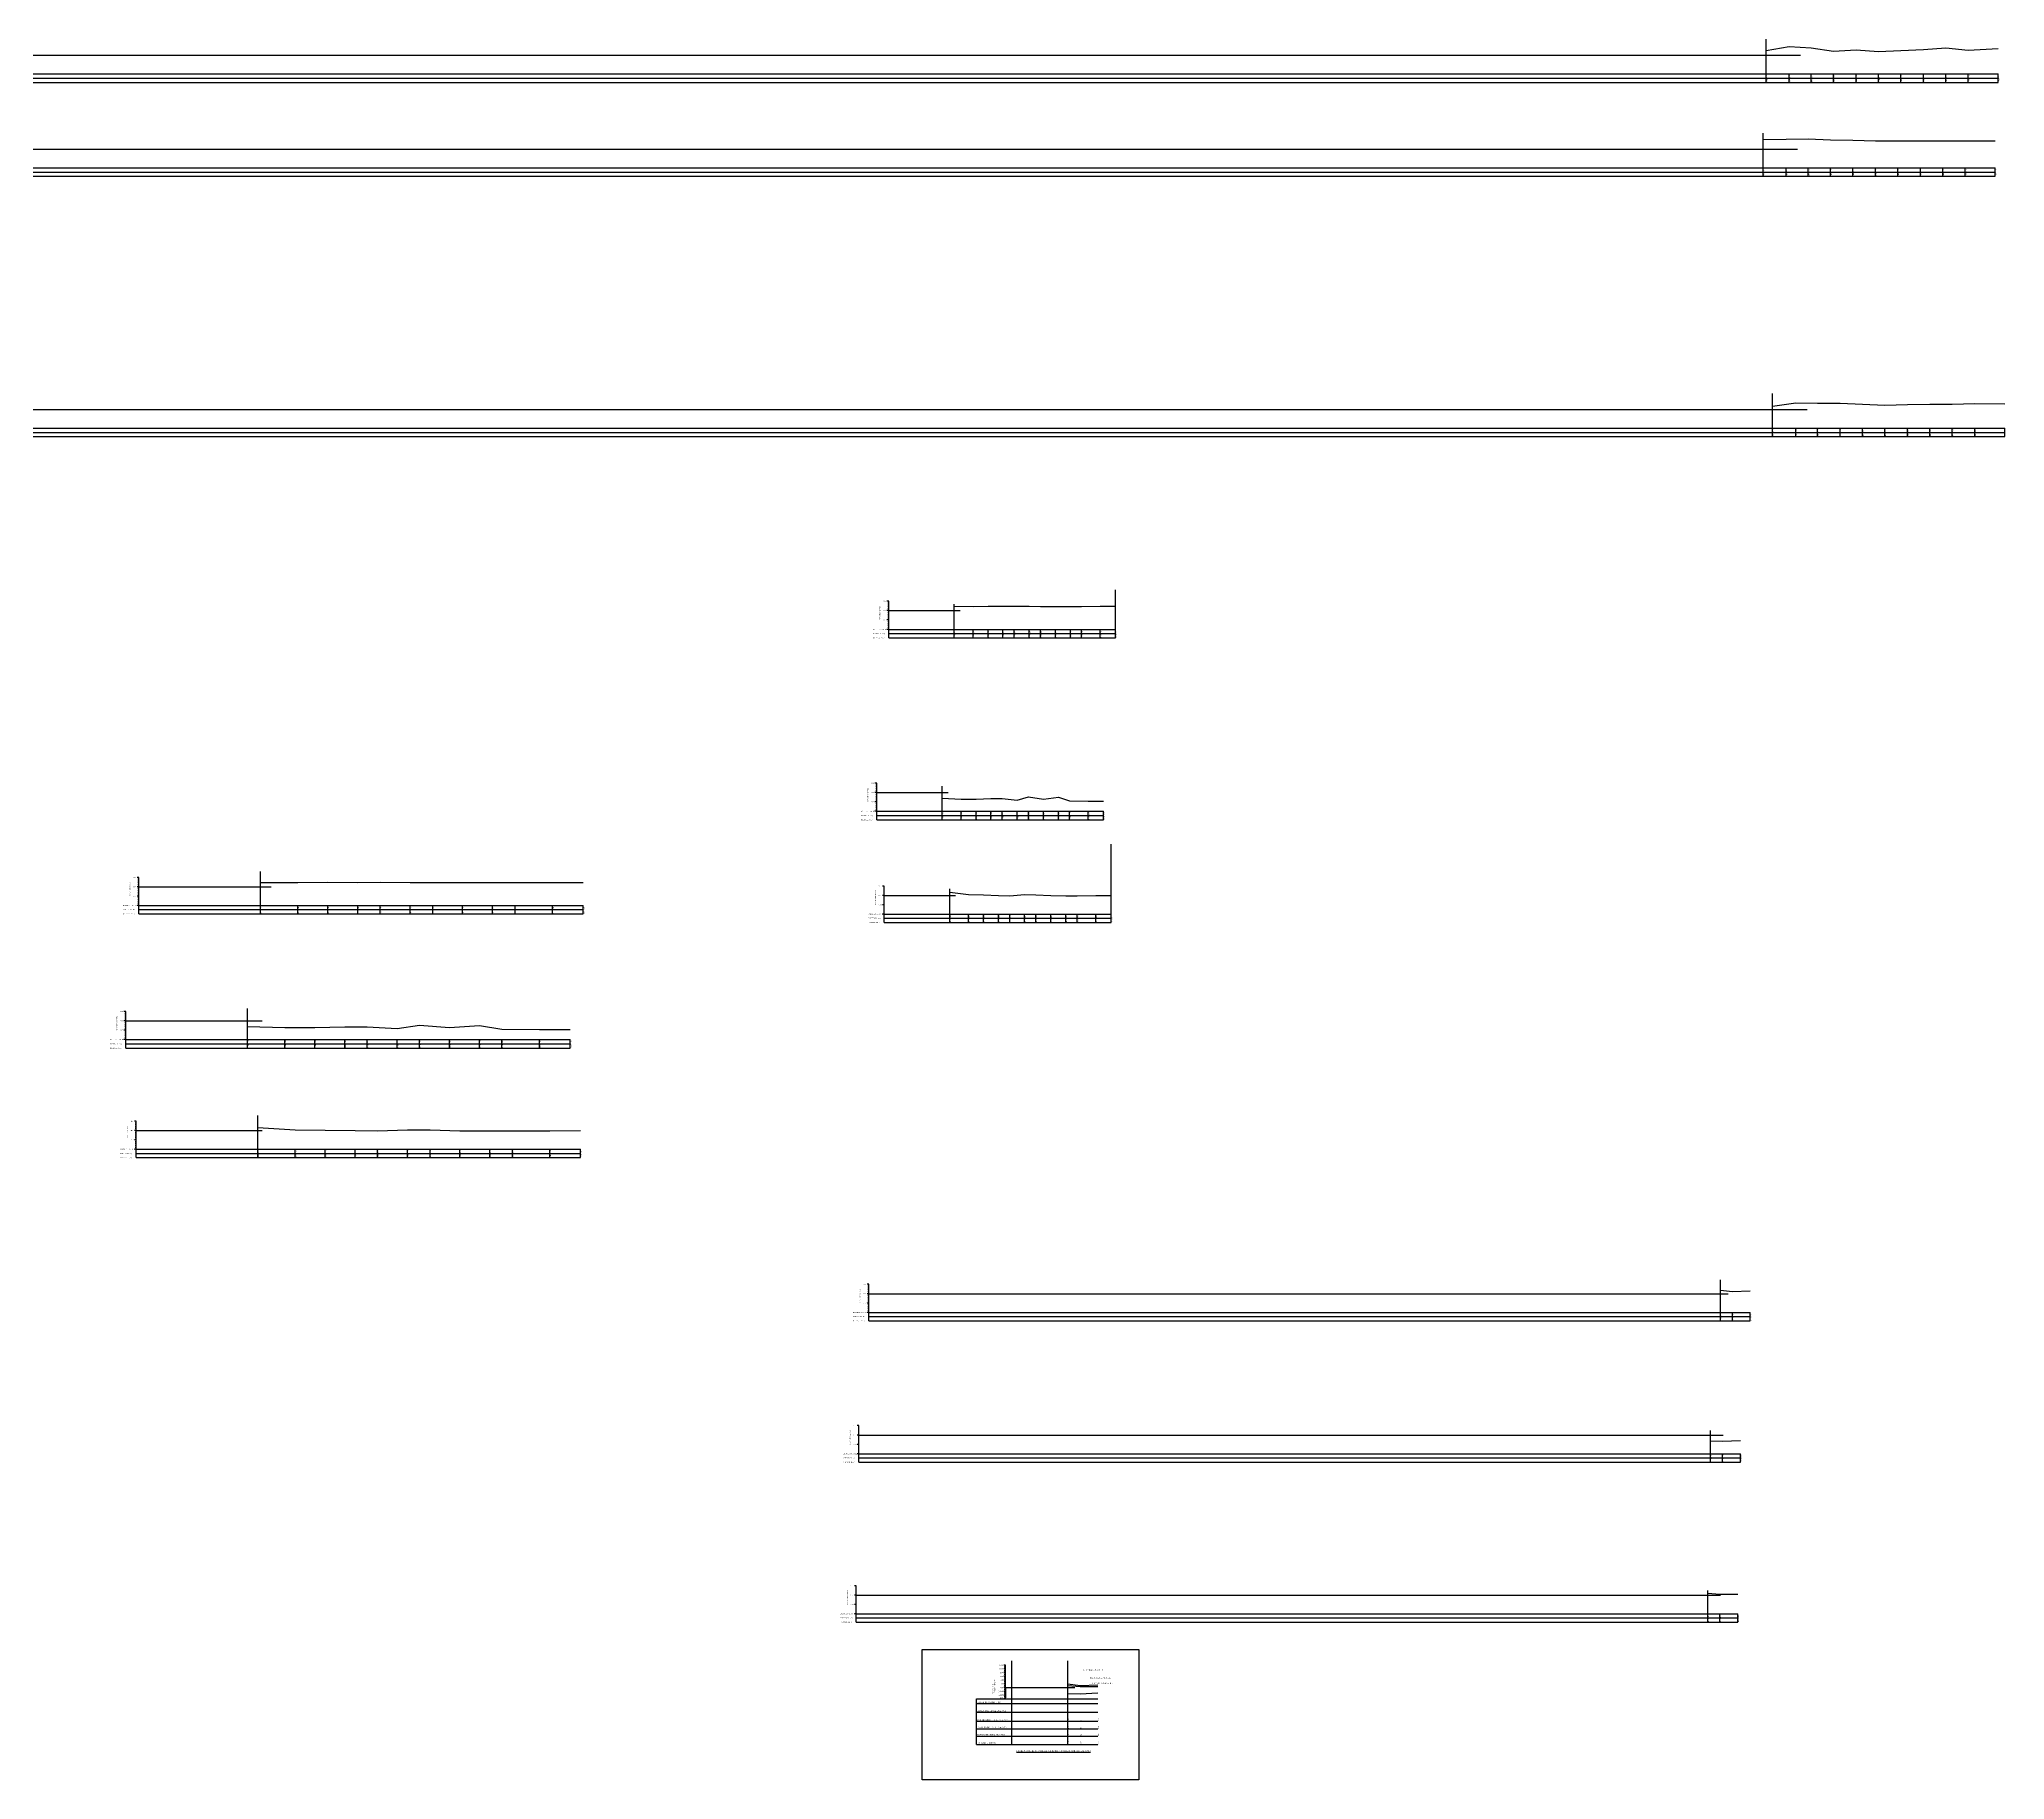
# Model space of a CAD drawing. Header units: metres. Extents: x -148477 to 168932, y -55673 to -2736.
# Drawn here: x -24848 to -23797, y -17144 to -16214 of the extents above; entities that cross this region are included whole.
import ezdxf
from ezdxf.enums import TextEntityAlignment as Align

# ---------------------------------------------------------------- set-up
doc = ezdxf.new("R2010")
doc.units = ezdxf.units.M
doc.styles.add('liza', font='times.ttf', dxfattribs={"height": 2})
doc.styles.get("Standard").update_dxf_attribs({"font": 'times.ttf'})

msp = doc.modelspace()

# ---------------------------------------------------------------- linework, layer by layer
at = {"linetype": 'Continuous', "lineweight": -3, "ltscale": 0.5}
for p, q in [((-23924.8214, -16232.4142), (-23924.8214, -16213.8983)), ((-25885.8214, -16222.4142), (-23906.4514, -16222.4142)), ((-25885.8214, -16232.4142), (-23800.8214, -16232.4142)), ((-25885.8214, -16234.6642), (-23800.8214, -16234.6642)), ((-23924.8214, -16236.9142), (-23924.8214, -16232.4142)), ((-23912.5014, -16236.9142), (-23912.5014, -16232.4142)), ((-23900.8214, -16236.9142), (-23900.8214, -16232.4142)), ((-23888.8214, -16236.9142), (-23888.8214, -16232.4142)), ((-23876.8214, -16236.9142), (-23876.8214, -16232.4142)), ((-23864.8214, -16236.9142), (-23864.8214, -16232.4142)), ((-23852.8214, -16236.9142), (-23852.8214, -16232.4142)), ((-23840.8214, -16236.9142), (-23840.8214, -16232.4142)), ((-23828.8214, -16236.9142), (-23828.8214, -16232.4142)), ((-23816.8214, -16236.9142), (-23816.8214, -16232.4142)), ((-23800.8214, -16236.9142), (-23800.8214, -16232.4142)), ((-25885.8214, -16236.9142), (-23800.8214, -16236.9142)), ((-23926.4296, -16282.6383), (-23926.4296, -16264.1225)), ((-25887.4296, -16272.6383), (-23908.0596, -16272.6383)), ((-25887.4296, -16282.6383), (-23802.4296, -16282.6383)), ((-25887.4296, -16284.8883), (-23802.4296, -16284.8883)), ((-25887.4296, -16287.1383), (-23802.4296, -16287.1383)), ((-23926.4296, -16287.1383), (-23926.4296, -16282.6383)), ((-23914.1096, -16287.1383), (-23914.1096, -16282.6383)), ((-23902.4296, -16287.1383), (-23902.4296, -16282.6383)), ((-23890.4296, -16287.1383), (-23890.4296, -16282.6383)), ((-23878.4296, -16287.1383), (-23878.4296, -16282.6383)), ((-23866.4296, -16287.1383), (-23866.4296, -16282.6383)), ((-23854.4296, -16287.1383), (-23854.4296, -16282.6383)), ((-23842.4296, -16287.1383), (-23842.4296, -16282.6383)), ((-23830.4296, -16287.1383), (-23830.4296, -16282.6383)), ((-23818.4296, -16287.1383), (-23818.4296, -16282.6383)), ((-23802.4296, -16287.1383), (-23802.4296, -16282.6383)), ((-23921.3662, -16421.7562), (-23921.3662, -16403.2404)), ((-25882.3662, -16411.7562), (-23902.9962, -16411.7562)), ((-25882.3662, -16421.7562), (-23797.3662, -16421.7562)), ((-25882.3662, -16424.0062), (-23797.3662, -16424.0062)), ((-23921.3662, -16426.2562), (-23921.3662, -16421.7562)), ((-23909.0462, -16426.2562), (-23909.0462, -16421.7562)), ((-23897.3662, -16426.2562), (-23897.3662, -16421.7562)), ((-23885.3662, -16426.2562), (-23885.3662, -16421.7562)), ((-23873.3662, -16426.2562), (-23873.3662, -16421.7562)), ((-23861.3662, -16426.2562), (-23861.3662, -16421.7562)), ((-23849.3662, -16426.2562), (-23849.3662, -16421.7562)), ((-23837.3662, -16426.2562), (-23837.3662, -16421.7562)), ((-23825.3662, -16426.2562), (-23825.3662, -16421.7562)), ((-23813.3662, -16426.2562), (-23813.3662, -16421.7562)), ((-23797.3662, -16426.2562), (-23797.3662, -16421.7562)), ((-25882.3662, -16426.2562), (-23797.3662, -16426.2562))]:
    msp.add_line(p, q, dxfattribs=at)
at = {"color": 6, "linetype": 'Continuous', "lineweight": -3, "ltscale": 0.5}
for p, q in [((-24272.4487, -16529.2931), (-24272.4487, -16508.2502)), ((-24393.6487, -16514.2931), (-24394.6487, -16514.2931)), ((-24393.6487, -16519.2931), (-24394.6487, -16519.2931)), ((-24393.6487, -16515.2931), (-24394.1487, -16515.2931)), ((-24393.6487, -16516.2931), (-24394.1487, -16516.2931)), ((-24393.6487, -16517.2931), (-24394.1487, -16517.2931)), ((-24393.6487, -16518.2931), (-24394.1487, -16518.2931)), ((-24393.6487, -16533.7931), (-24393.6487, -16514.2931)), ((-24358.6487, -16529.2931), (-24358.6487, -16515.8009)), ((-24393.6487, -16524.2931), (-24394.6487, -16524.2931)), ((-24393.6487, -16529.2931), (-24394.6487, -16529.2931)), ((-24393.6487, -16520.2931), (-24394.1487, -16520.2931)), ((-24393.6487, -16521.2931), (-24394.1487, -16521.2931)), ((-24393.6487, -16522.2931), (-24394.1487, -16522.2931)), ((-24393.6487, -16523.2931), (-24394.1487, -16523.2931)), ((-24393.6487, -16525.2931), (-24394.1487, -16525.2931)), ((-24393.6487, -16526.2931), (-24394.1487, -16526.2931)), ((-24393.6487, -16527.2931), (-24394.1487, -16527.2931)), ((-24393.6487, -16528.2931), (-24394.1487, -16528.2931)), ((-24393.6487, -16529.2931), (-24272.4487, -16529.2931)), ((-24393.6487, -16529.2931), (-24272.4487, -16529.2931)), ((-24358.6487, -16533.7931), (-24358.6487, -16529.2931)), ((-24348.6487, -16533.7931), (-24348.6487, -16529.2931)), ((-24340.6487, -16533.7931), (-24340.6487, -16529.2931)), ((-24332.6487, -16533.7931), (-24332.6487, -16529.2931)), ((-24326.6487, -16533.7931), (-24326.6487, -16529.2931)), ((-24318.6487, -16533.7931), (-24318.6487, -16529.2931)), ((-24312.6487, -16533.7931), (-24312.6487, -16529.2931)), ((-24304.6487, -16533.7931), (-24304.6487, -16529.2931)), ((-24296.6487, -16533.7931), (-24296.6487, -16529.2931)), ((-24290.6487, -16533.7931), (-24290.6487, -16529.2931)), ((-24280.6487, -16533.7931), (-24280.6487, -16529.2931)), ((-24272.4487, -16533.7931), (-24272.4487, -16529.2931)), ((-24393.6487, -16531.5431), (-24272.4487, -16531.5431)), ((-24393.6487, -16531.5431), (-24272.4487, -16531.5431)), ((-24393.6487, -16533.7931), (-24272.4487, -16533.7931)), ((-24393.6487, -16533.7931), (-24272.4487, -16533.7931)), ((-24400.0603, -16611.5571), (-24401.0603, -16611.5571)), ((-24400.0603, -16612.5571), (-24400.5603, -16612.5571)), ((-24400.0603, -16613.5571), (-24400.5603, -16613.5571)), ((-24400.0603, -16614.5571), (-24400.5603, -16614.5571)), ((-24400.0603, -16631.0571), (-24400.0603, -16611.5571)), ((-24365.0603, -16626.5571), (-24365.0603, -16613.0648)), ((-24400.0603, -16616.5571), (-24401.0603, -16616.5571)), ((-24400.0603, -16621.5571), (-24401.0603, -16621.5571)), ((-24400.0603, -16615.5571), (-24400.5603, -16615.5571)), ((-24400.0603, -16617.5571), (-24400.5603, -16617.5571)), ((-24400.0603, -16618.5571), (-24400.5603, -16618.5571)), ((-24400.0603, -16619.5571), (-24400.5603, -16619.5571)), ((-24400.0603, -16620.5571), (-24400.5603, -16620.5571)), ((-24400.0603, -16622.5571), (-24400.5603, -16622.5571)), ((-24400.0603, -16623.5571), (-24400.5603, -16623.5571)), ((-24400.0603, -16624.5571), (-24400.5603, -16624.5571)), ((-24400.0603, -16626.5571), (-24401.0603, -16626.5571)), ((-24400.0603, -16625.5571), (-24400.5603, -16625.5571)), ((-24400.0603, -16626.5571), (-24278.8603, -16626.5571)), ((-24400.0603, -16628.8071), (-24278.8603, -16628.8071)), ((-24400.0603, -16631.0571), (-24278.8603, -16631.0571)), ((-24365.0603, -16631.0571), (-24365.0603, -16626.5571)), ((-24355.0603, -16631.0571), (-24355.0603, -16626.5571)), ((-24347.0603, -16631.0571), (-24347.0603, -16626.5571)), ((-24339.0603, -16631.0571), (-24339.0603, -16626.5571)), ((-24333.0603, -16631.0571), (-24333.0603, -16626.5571)), ((-24325.0603, -16631.0571), (-24325.0603, -16626.5571)), ((-24319.0603, -16631.0571), (-24319.0603, -16626.5571)), ((-24311.0603, -16631.0571), (-24311.0603, -16626.5571)), ((-24303.0603, -16631.0571), (-24303.0603, -16626.5571)), ((-24297.0603, -16631.0571), (-24297.0603, -16626.5571)), ((-24287.0603, -16631.0571), (-24287.0603, -16626.5571)), ((-24278.8603, -16631.0571), (-24278.8603, -16626.5571)), ((-24274.863, -16681.4945), (-24274.863, -16644.0536)), ((-24794.3911, -16661.8704), (-24795.3911, -16661.8704)), ((-24794.3911, -16666.8704), (-24795.3911, -16666.8704)), ((-24794.3911, -16662.8704), (-24794.8911, -16662.8704)), ((-24794.3911, -16663.8704), (-24794.8911, -16663.8704)), ((-24794.3911, -16664.8704), (-24794.8911, -16664.8704)), ((-24794.3911, -16665.8704), (-24794.8911, -16665.8704)), ((-24794.3911, -16681.3704), (-24794.3911, -16661.8704)), ((-24794.3911, -16671.8704), (-24795.3911, -16671.8704)), ((-24794.3911, -16676.8704), (-24795.3911, -16676.8704)), ((-24794.3911, -16667.8704), (-24794.8911, -16667.8704)), ((-24794.3911, -16668.8704), (-24794.8911, -16668.8704)), ((-24794.3911, -16669.8704), (-24794.8911, -16669.8704)), ((-24794.3911, -16670.8704), (-24794.8911, -16670.8704)), ((-24794.3911, -16672.8704), (-24794.8911, -16672.8704)), ((-24794.3911, -16673.8704), (-24794.8911, -16673.8704)), ((-24794.3911, -16674.8704), (-24794.8911, -16674.8704)), ((-24794.3911, -16675.8704), (-24794.8911, -16675.8704)), ((-24794.3911, -16676.8704), (-24556.9911, -16676.8704)), ((-24729.3911, -16681.3704), (-24729.3911, -16676.8704)), ((-24709.3911, -16681.3704), (-24709.3911, -16676.8704)), ((-24693.3911, -16681.3704), (-24693.3911, -16676.8704)), ((-24677.3911, -16681.3704), (-24677.3911, -16676.8704)), ((-24665.3911, -16681.3704), (-24665.3911, -16676.8704)), ((-24649.3911, -16681.3704), (-24649.3911, -16676.8704)), ((-24637.3911, -16681.3704), (-24637.3911, -16676.8704)), ((-24621.3911, -16681.3704), (-24621.3911, -16676.8704)), ((-24605.3911, -16681.3704), (-24605.3911, -16676.8704)), ((-24593.3911, -16681.3704), (-24593.3911, -16676.8704)), ((-24573.3911, -16681.3704), (-24573.3911, -16676.8704)), ((-24556.9911, -16681.3704), (-24556.9911, -16676.8704)), ((-24361.063, -16681.4945), (-24361.063, -16668.0022)), ((-24794.3911, -16679.1204), (-24556.9911, -16679.1204)), ((-24794.3911, -16681.3704), (-24556.9911, -16681.3704)), ((-24801.3661, -16733.6072), (-24802.3661, -16733.6072)), ((-24801.3661, -16738.6072), (-24802.3661, -16738.6072)), ((-24801.3661, -16734.6072), (-24801.8661, -16734.6072)), ((-24801.3661, -16735.6072), (-24801.8661, -16735.6072)), ((-24801.3661, -16736.6072), (-24801.8661, -16736.6072)), ((-24801.3661, -16737.6072), (-24801.8661, -16737.6072)), ((-24801.3661, -16739.6072), (-24801.8661, -16739.6072)), ((-24801.3661, -16740.6072), (-24801.8661, -16740.6072)), ((-24801.3661, -16753.1072), (-24801.3661, -16733.6072)), ((-24801.3661, -16743.6072), (-24802.3661, -16743.6072)), ((-24801.3661, -16748.6072), (-24802.3661, -16748.6072)), ((-24801.3661, -16741.6072), (-24801.8661, -16741.6072)), ((-24801.3661, -16742.6072), (-24801.8661, -16742.6072)), ((-24801.3661, -16744.6072), (-24801.8661, -16744.6072)), ((-24801.3661, -16745.6072), (-24801.8661, -16745.6072)), ((-24801.3661, -16746.6072), (-24801.8661, -16746.6072)), ((-24801.3661, -16747.6072), (-24801.8661, -16747.6072)), ((-24801.3661, -16748.6072), (-24563.9661, -16748.6072)), ((-24801.3661, -16750.8572), (-24563.9661, -16750.8572)), ((-24736.3661, -16753.1072), (-24736.3661, -16748.6072)), ((-24716.3661, -16753.1072), (-24716.3661, -16748.6072)), ((-24700.3661, -16753.1072), (-24700.3661, -16748.6072)), ((-24684.3661, -16753.1072), (-24684.3661, -16748.6072)), ((-24672.3661, -16753.1072), (-24672.3661, -16748.6072)), ((-24656.3661, -16753.1072), (-24656.3661, -16748.6072)), ((-24644.3661, -16753.1072), (-24644.3661, -16748.6072)), ((-24628.3661, -16753.1072), (-24628.3661, -16748.6072)), ((-24612.3661, -16753.1072), (-24612.3661, -16748.6072)), ((-24600.3661, -16753.1072), (-24600.3661, -16748.6072)), ((-24580.3661, -16753.1072), (-24580.3661, -16748.6072)), ((-24563.9661, -16753.1072), (-24563.9661, -16748.6072)), ((-24801.3661, -16753.1072), (-24563.9661, -16753.1072)), ((-24795.8076, -16792.1807), (-24796.8076, -16792.1807)), ((-24795.8076, -16811.6807), (-24795.8076, -16792.1807)), ((-24795.8076, -16797.1807), (-24796.8076, -16797.1807)), ((-24795.8076, -16802.1807), (-24796.8076, -16802.1807)), ((-24795.8076, -16793.1807), (-24796.3076, -16793.1807)), ((-24795.8076, -16794.1807), (-24796.3076, -16794.1807)), ((-24795.8076, -16795.1807), (-24796.3076, -16795.1807)), ((-24795.8076, -16796.1807), (-24796.3076, -16796.1807)), ((-24795.8076, -16798.1807), (-24796.3076, -16798.1807)), ((-24795.8076, -16799.1807), (-24796.3076, -16799.1807)), ((-24795.8076, -16800.1807), (-24796.3076, -16800.1807)), ((-24795.8076, -16801.1807), (-24796.3076, -16801.1807)), ((-24795.8076, -16803.1807), (-24796.3076, -16803.1807)), ((-24795.8076, -16807.1807), (-24796.8076, -16807.1807)), ((-24795.8076, -16804.1807), (-24796.3076, -16804.1807)), ((-24795.8076, -16805.1807), (-24796.3076, -16805.1807)), ((-24795.8076, -16806.1807), (-24796.3076, -16806.1807)), ((-24795.8076, -16807.1807), (-24558.4076, -16807.1807)), ((-24795.8076, -16809.4307), (-24558.4076, -16809.4307)), ((-24795.8076, -16811.6807), (-24558.4076, -16811.6807)), ((-24730.8076, -16811.6807), (-24730.8076, -16807.1807)), ((-24710.8076, -16811.6807), (-24710.8076, -16807.1807)), ((-24694.8076, -16811.6807), (-24694.8076, -16807.1807)), ((-24678.8076, -16811.6807), (-24678.8076, -16807.1807)), ((-24666.8076, -16811.6807), (-24666.8076, -16807.1807)), ((-24650.8076, -16811.6807), (-24650.8076, -16807.1807)), ((-24638.8076, -16811.6807), (-24638.8076, -16807.1807)), ((-24622.8076, -16811.6807), (-24622.8076, -16807.1807)), ((-24606.8076, -16811.6807), (-24606.8076, -16807.1807)), ((-24594.8076, -16811.6807), (-24594.8076, -16807.1807)), ((-24574.8076, -16811.6807), (-24574.8076, -16807.1807)), ((-24558.4076, -16811.6807), (-24558.4076, -16807.1807)), ((-24404.3003, -16879.3954), (-24405.3003, -16879.3954)), ((-24404.3003, -16884.3954), (-24405.3003, -16884.3954)), ((-24404.3003, -16880.3954), (-24404.8003, -16880.3954)), ((-24404.3003, -16881.3954), (-24404.8003, -16881.3954)), ((-24404.3003, -16882.3954), (-24404.8003, -16882.3954)), ((-24404.3003, -16883.3954), (-24404.8003, -16883.3954)), ((-24404.3003, -16885.3954), (-24404.8003, -16885.3954)), ((-24404.3003, -16886.3954), (-24404.8003, -16886.3954)), ((-24404.3003, -16887.3954), (-24404.8003, -16887.3954)), ((-24404.3003, -16898.8954), (-24404.3003, -16879.3954)), ((-24404.3003, -16884.3954), (-23945.0493, -16884.3954)), ((-24404.3003, -16889.3954), (-24405.3003, -16889.3954)), ((-24404.3003, -16894.3954), (-24405.3003, -16894.3954)), ((-24404.3003, -16888.3954), (-24404.8003, -16888.3954)), ((-24404.3003, -16890.3954), (-24404.8003, -16890.3954)), ((-24404.3003, -16891.3954), (-24404.8003, -16891.3954)), ((-24404.3003, -16892.3954), (-24404.8003, -16892.3954)), ((-24404.3003, -16893.3954), (-24404.8003, -16893.3954)), ((-24404.3003, -16894.3954), (-23933.3003, -16894.3954)), ((-24404.3003, -16896.6454), (-23933.3003, -16896.6454)), ((-23949.3003, -16898.8954), (-23949.3003, -16894.3954)), ((-23942.8003, -16898.8954), (-23942.8003, -16894.3954)), ((-23933.3003, -16898.8954), (-23933.3003, -16894.3954)), ((-24404.3003, -16898.8954), (-23933.3003, -16898.8954)), ((-24409.5914, -16954.9405), (-24410.5914, -16954.9405)), ((-24409.5914, -16959.9405), (-24410.5914, -16959.9405)), ((-24409.5914, -16955.9405), (-24410.0914, -16955.9405)), ((-24409.5914, -16956.9405), (-24410.0914, -16956.9405)), ((-24409.5914, -16957.9405), (-24410.0914, -16957.9405)), ((-24409.5914, -16958.9405), (-24410.0914, -16958.9405)), ((-24409.5914, -16960.9405), (-24410.0914, -16960.9405)), ((-24409.5914, -16974.4405), (-24409.5914, -16954.9405)), ((-24409.5914, -16964.9405), (-24410.5914, -16964.9405)), ((-24409.5914, -16969.9405), (-24410.5914, -16969.9405)), ((-24409.5914, -16961.9405), (-24410.0914, -16961.9405)), ((-24409.5914, -16962.9405), (-24410.0914, -16962.9405)), ((-24409.5914, -16963.9405), (-24410.0914, -16963.9405)), ((-24409.5914, -16965.9405), (-24410.0914, -16965.9405)), ((-24409.5914, -16966.9405), (-24410.0914, -16966.9405)), ((-24409.5914, -16967.9405), (-24410.0914, -16967.9405)), ((-24409.5914, -16968.9405), (-24410.0914, -16968.9405)), ((-24409.5914, -16969.9405), (-23938.5914, -16969.9405)), ((-23954.5914, -16974.4405), (-23954.5914, -16969.9405)), ((-23948.0914, -16974.4405), (-23948.0914, -16969.9405)), ((-23938.5914, -16974.4405), (-23938.5914, -16969.9405)), ((-24409.5914, -16972.1905), (-23938.5914, -16972.1905)), ((-24409.5914, -16974.4405), (-23938.5914, -16974.4405)), ((-24411.0195, -17040.4825), (-24412.0195, -17040.4825)), ((-24411.0195, -17041.4825), (-24411.5195, -17041.4825)), ((-24411.0195, -17042.4825), (-24411.5195, -17042.4825)), ((-24411.0195, -17043.4825), (-24411.5195, -17043.4825)), ((-24411.0195, -17044.4825), (-24411.5195, -17044.4825)), ((-24411.0195, -17059.9825), (-24411.0195, -17040.4825)), ((-24411.0195, -17045.4825), (-24412.0195, -17045.4825)), ((-24411.0195, -17050.4825), (-24412.0195, -17050.4825)), ((-24411.0195, -17055.4825), (-24412.0195, -17055.4825)), ((-24411.0195, -17046.4825), (-24411.5195, -17046.4825)), ((-24411.0195, -17047.4825), (-24411.5195, -17047.4825)), ((-24411.0195, -17048.4825), (-24411.5195, -17048.4825)), ((-24411.0195, -17049.4825), (-24411.5195, -17049.4825)), ((-24411.0195, -17051.4825), (-24411.5195, -17051.4825)), ((-24411.0195, -17052.4825), (-24411.5195, -17052.4825)), ((-24411.0195, -17053.4825), (-24411.5195, -17053.4825)), ((-24411.0195, -17054.4825), (-24411.5195, -17054.4825)), ((-24411.0195, -17055.4825), (-23940.0195, -17055.4825)), ((-23956.0195, -17059.9825), (-23956.0195, -17055.4825)), ((-23949.5195, -17059.9825), (-23949.5195, -17055.4825)), ((-23940.0195, -17059.9825), (-23940.0195, -17055.4825)), ((-24411.0195, -17057.7325), (-23940.0195, -17057.7325)), ((-24411.0195, -17059.9825), (-23940.0195, -17059.9825)), ((-24327.9218, -17125.4917), (-24327.9218, -17080.6045)), ((-24297.9218, -17125.4917), (-24297.9218, -17080.6045)), ((-24331.2522, -17094.9566), (-24294.1918, -17094.9566))]:
    msp.add_line(p, q, dxfattribs=at)
at = {"color": 3, "linetype": 'Continuous', "lineweight": -3, "ltscale": 0.5}
for p, q in [((-24393.6487, -16519.2931), (-24355.5594, -16519.2931)), ((-24400.0603, -16616.5571), (-24361.971, -16616.5571)), ((-24794.3911, -16666.8704), (-24723.7729, -16666.8704)), ((-24729.3911, -16676.8704), (-24729.3911, -16658.694)), ((-24396.063, -16666.4945), (-24397.063, -16666.4945)), ((-24396.063, -16685.9945), (-24396.063, -16666.4945)), ((-24396.063, -16671.4945), (-24397.063, -16671.4945)), ((-24396.063, -16676.4945), (-24397.063, -16676.4945)), ((-24396.063, -16667.4945), (-24396.563, -16667.4945)), ((-24396.063, -16668.4945), (-24396.563, -16668.4945)), ((-24396.063, -16669.4945), (-24396.563, -16669.4945)), ((-24396.063, -16670.4945), (-24396.563, -16670.4945)), ((-24396.063, -16672.4945), (-24396.563, -16672.4945)), ((-24396.063, -16673.4945), (-24396.563, -16673.4945)), ((-24396.063, -16674.4945), (-24396.563, -16674.4945)), ((-24396.063, -16675.4945), (-24396.563, -16675.4945)), ((-24396.063, -16677.4945), (-24396.563, -16677.4945)), ((-24396.063, -16671.4945), (-24357.9737, -16671.4945)), ((-24396.063, -16681.4945), (-24397.063, -16681.4945)), ((-24396.063, -16678.4945), (-24396.563, -16678.4945)), ((-24396.063, -16679.4945), (-24396.563, -16679.4945)), ((-24396.063, -16680.4945), (-24396.563, -16680.4945)), ((-24396.063, -16681.4945), (-24274.863, -16681.4945)), ((-24396.063, -16683.7445), (-24274.863, -16683.7445)), ((-24396.063, -16685.9945), (-24274.863, -16685.9945)), ((-24361.063, -16685.9945), (-24361.063, -16681.4945)), ((-24351.063, -16685.9945), (-24351.063, -16681.4945)), ((-24343.063, -16685.9945), (-24343.063, -16681.4945)), ((-24335.063, -16685.9945), (-24335.063, -16681.4945)), ((-24329.063, -16685.9945), (-24329.063, -16681.4945)), ((-24321.063, -16685.9945), (-24321.063, -16681.4945)), ((-24315.063, -16685.9945), (-24315.063, -16681.4945)), ((-24307.063, -16685.9945), (-24307.063, -16681.4945)), ((-24299.063, -16685.9945), (-24299.063, -16681.4945)), ((-24293.063, -16685.9945), (-24293.063, -16681.4945)), ((-24283.063, -16685.9945), (-24283.063, -16681.4945)), ((-24274.863, -16685.9945), (-24274.863, -16681.4945)), ((-24801.3661, -16738.6072), (-24728.5851, -16738.6072)), ((-24736.3661, -16748.6072), (-24736.3661, -16731.8888)), ((-24730.8076, -16807.1807), (-24730.8076, -16789.1999)), ((-24795.8076, -16797.1807), (-24728.5766, -16797.1807)), ((-23949.3003, -16894.3954), (-23949.3003, -16876.9631)), ((-24409.5914, -16959.9405), (-23947.7247, -16959.9405)), ((-23954.5914, -16969.9405), (-23954.5914, -16957.576)), ((-23956.0195, -17055.4825), (-23956.0195, -17043.118)), ((-24411.0195, -17045.4825), (-23949.1528, -17045.4825))]:
    msp.add_line(p, q, dxfattribs=at)
at = {"color": 0, "lineweight": 30}
for p, q in [((-24331.2522, -17082.9566), (-24332.2522, -17082.9566)), ((-24331.2522, -17084.9566), (-24332.2522, -17084.9566)), ((-24331.2522, -17084.9566), (-24332.2522, -17084.9566)), ((-24331.2522, -17084.9566), (-24332.2522, -17084.9566)), ((-24331.2522, -17086.9566), (-24332.2522, -17086.9566)), ((-24331.2522, -17086.9566), (-24332.2522, -17086.9566)), ((-24331.2522, -17083.9566), (-24332.0022, -17083.9566)), ((-24331.2522, -17085.9566), (-24332.0022, -17085.9566)), ((-24331.2522, -17083.4566), (-24331.7522, -17083.4566)), ((-24331.2522, -17084.4566), (-24331.7522, -17084.4566)), ((-24331.2522, -17085.4566), (-24331.7522, -17085.4566)), ((-24331.2522, -17086.4566), (-24331.7522, -17086.4566)), ((-24331.2522, -17100.9566), (-24331.2522, -17082.9566)), ((-24331.2522, -17088.9566), (-24332.2522, -17088.9566)), ((-24331.2522, -17090.9566), (-24332.2522, -17090.9566)), ((-24331.2522, -17092.9566), (-24332.2522, -17092.9566)), ((-24331.2522, -17094.9566), (-24332.2522, -17094.9566)), ((-24331.2522, -17096.9566), (-24332.2522, -17096.9566)), ((-24331.2522, -17087.9566), (-24332.0022, -17087.9566)), ((-24331.2522, -17087.9566), (-24332.0022, -17087.9566)), ((-24331.2522, -17089.9566), (-24332.0022, -17089.9566)), ((-24331.2522, -17091.9566), (-24332.0022, -17091.9566)), ((-24331.2522, -17093.9566), (-24332.0022, -17093.9566)), ((-24331.2522, -17095.9566), (-24332.0022, -17095.9566)), ((-24331.2522, -17087.4566), (-24331.7522, -17087.4566)), ((-24331.2522, -17087.4566), (-24331.7522, -17087.4566)), ((-24331.2522, -17088.4566), (-24331.7522, -17088.4566)), ((-24331.2522, -17089.4566), (-24331.7522, -17089.4566)), ((-24331.2522, -17090.4566), (-24331.7522, -17090.4566)), ((-24331.2522, -17091.4566), (-24331.7522, -17091.4566)), ((-24331.2522, -17092.4566), (-24331.7522, -17092.4566)), ((-24331.2522, -17093.4566), (-24331.7522, -17093.4566)), ((-24331.2522, -17094.4566), (-24331.7522, -17094.4566)), ((-24331.2522, -17095.4566), (-24331.7522, -17095.4566)), ((-24331.2522, -17096.4566), (-24331.7522, -17096.4566)), ((-24331.2522, -17097.4566), (-24331.7522, -17097.4566)), ((-24346.7522, -17100.9566), (-24281.8777, -17100.9566)), ((-24346.7522, -17103.4512), (-24281.8777, -17103.4512)), ((-24346.5579, -17108.0037), (-24281.8777, -17108.0037)), ((-24331.2522, -17098.9566), (-24332.2522, -17098.9566)), ((-24331.2522, -17100.9566), (-24332.2522, -17100.9566)), ((-24331.2522, -17097.9566), (-24332.0022, -17097.9566)), ((-24331.2522, -17099.9566), (-24332.0022, -17099.9566)), ((-24331.2522, -17098.4566), (-24331.7522, -17098.4566)), ((-24331.2522, -17099.4566), (-24331.7522, -17099.4566)), ((-24331.2522, -17100.4566), (-24331.7522, -17100.4566)), ((-24346.7522, -17125.3566), (-24281.8777, -17125.3566))]:
    msp.add_line(p, q, dxfattribs=at)
at = {"lineweight": 30}
for p, q in [((-24331.2522, -17094.9566), (-24331.2522, -17100.3866)), ((-24346.7522, -17125.3566), (-24346.7522, -17100.9566)), ((-24346.7522, -17112.9566), (-24281.8777, -17112.9566)), ((-24346.7522, -17116.9566), (-24281.8777, -17116.9566)), ((-24346.7522, -17120.9566), (-24281.8777, -17120.9566))]:
    msp.add_line(p, q, dxfattribs=at)
at = {"color": 2, "linetype": 'Continuous', "lineweight": -3, "ltscale": 0.5}
msp.add_lwpolyline([(-23924.8214, -16219.8842), (-23912.5014, -16217.6642), (-23900.8214, -16218.5342), (-23888.8214, -16220.3042), (-23876.8214, -16219.4442), (-23864.8214, -16220.3642), (-23852.8214, -16219.9542), (-23840.8214, -16219.3242), (-23828.8214, -16218.4742), (-23816.8214, -16219.6742), (-23800.8214, -16218.7942)], dxfattribs=at)
at = {"color": 3, "linetype": 'Continuous', "lineweight": -3, "ltscale": 0.5}
for points in [[(-23926.4296, -16267.5083), (-23914.1096, -16267.3183), (-23902.4296, -16267.1183), (-23890.4296, -16267.6583), (-23878.4296, -16267.8283), (-23866.4296, -16268.1383), (-23854.4296, -16268.1483), (-23842.4296, -16268.0983), (-23830.4296, -16268.1383), (-23818.4296, -16268.0983), (-23802.4296, -16268.1783)], [(-24361.063, -16669.8645), (-24351.063, -16671.0645), (-24343.063, -16671.2645), (-24335.063, -16671.4745), (-24329.063, -16671.7145), (-24321.063, -16671.1045), (-24315.063, -16671.1445), (-24307.063, -16671.6145), (-24299.063, -16671.6845), (-24293.063, -16671.6745), (-24283.063, -16671.6145), (-24274.863, -16671.5645)], [(-23954.5914, -16963.0705), (-23948.0914, -16963.2805), (-23938.5914, -16962.8005)], [(-24297.9218, -17098.0866), (-24291.4218, -17098.2966), (-24281.9218, -17097.8166)]]:
    msp.add_lwpolyline(points, dxfattribs=at)
at = {"color": 6, "linetype": 'Continuous', "lineweight": -3, "ltscale": 0.5}
for points in [[(-23921.3662, -16410.0062), (-23909.0462, -16408.1762), (-23897.3662, -16408.3262), (-23885.3662, -16408.4762), (-23873.3662, -16408.8462), (-23861.3662, -16409.3962), (-23849.3662, -16409.0662), (-23837.3662, -16408.9762), (-23825.3662, -16408.8662), (-23813.3662, -16408.6462), (-23797.3662, -16408.7162)], [(-24358.6487, -16516.9631), (-24348.6487, -16517.0131), (-24340.6487, -16516.9131), (-24332.6487, -16516.9631), (-24326.6487, -16516.9431), (-24318.6487, -16516.9631), (-24312.6487, -16517.0331), (-24304.6487, -16517.0431), (-24296.6487, -16517.0831), (-24290.6487, -16517.0631), (-24280.6487, -16516.9531), (-24272.4487, -16516.9631)], [(-24729.3911, -16664.5404), (-24709.3911, -16664.5904), (-24693.3911, -16664.4904), (-24677.3911, -16664.5404), (-24665.3911, -16664.5204), (-24649.3911, -16664.5404), (-24637.3911, -16664.6104), (-24621.3911, -16664.6204), (-24605.3911, -16664.6604), (-24593.3911, -16664.6404), (-24573.3911, -16664.5304), (-24556.9911, -16664.5404)], [(-24736.3661, -16741.6572), (-24716.3661, -16742.1672), (-24700.3661, -16742.1972), (-24684.3661, -16741.6972), (-24672.3661, -16741.6772), (-24656.3661, -16742.7172), (-24644.3661, -16740.9272), (-24628.3661, -16742.1272), (-24612.3661, -16741.0972), (-24600.3661, -16743.0272), (-24580.3661, -16743.1972), (-24563.9661, -16743.2272)], [(-24730.8076, -16795.5507), (-24710.8076, -16796.7507), (-24694.8076, -16796.9507), (-24678.8076, -16797.1607), (-24666.8076, -16797.4007), (-24650.8076, -16796.7907), (-24638.8076, -16796.8307), (-24622.8076, -16797.3007), (-24606.8076, -16797.3707), (-24594.8076, -16797.3607), (-24574.8076, -16797.3007), (-24558.4076, -16797.2507)], [(-23949.3003, -16882.4654), (-23942.8003, -16883.2554), (-23933.3003, -16882.8354)], [(-24297.9218, -17093.0266), (-24291.4218, -17093.8166), (-24281.9218, -17093.3966)]]:
    msp.add_lwpolyline(points, dxfattribs=at)
at = {"color": 1, "linetype": 'Continuous', "lineweight": -3, "ltscale": 0.5}
msp.add_lwpolyline([(-24365.0603, -16619.6071), (-24355.0603, -16620.1171), (-24347.0603, -16620.1471), (-24339.0603, -16619.6471), (-24333.0603, -16619.6271), (-24325.0603, -16620.6671), (-24319.0603, -16618.8771), (-24311.0603, -16620.0771), (-24303.0603, -16619.0471), (-24297.0603, -16620.9771), (-24287.0603, -16621.1471), (-24278.8603, -16621.1771)], dxfattribs=at)
at = {"color": 5, "linetype": 'Continuous', "lineweight": -3, "ltscale": 0.5}
for points in [[(-23956.0195, -17044.4125), (-23949.5195, -17044.9525), (-23940.0195, -17044.9425)], [(-24297.9218, -17093.8866), (-24291.4218, -17094.4266), (-24281.9218, -17094.4166)]]:
    msp.add_lwpolyline(points, dxfattribs=at)
at = {"color": 6, "linetype": 'Continuous', "lineweight": -3, "ltscale": 0.5}
msp.add_lwpolyline([(-24375.8742, -17074.6539), (-24259.9647, -17074.6539), (-24259.9647, -17144.193), (-24375.8742, -17144.193)], close=True, dxfattribs=at)
at = {"color": 2, "lineweight": 30}
msp.add_lwpolyline([(-24289.6872, -17085.5797, 0, 0, 0), (-24290.3922, -17085.5793, 0, 0, 0), (-24292.2956, -17092.3752, 0.2996, 0, 0), (-24292.8803, -17094.3023, 0, 0, 0)], format="xyseb", dxfattribs=at)
at = {"color": 0, "lineweight": 30}
msp.add_lwpolyline([(-24336.2522, -17098.6566, 0, 0, 0), (-24336.2522, -17090.9099, 0.2767, 0, 0), (-24336.2522, -17090.3566, 0, 0, 0)], format="xyseb", dxfattribs=at)
at = {"color": 6, "lineweight": 30}
msp.add_lwpolyline([(-24286.3947, -17089.8153, 0, 0, 0), (-24287.5509, -17089.8215, 0, 0, 0), (-24288.1705, -17092.8128, 0.2996, 0, 0), (-24288.3996, -17093.9481, 0, 0, 0)], format="xyseb", dxfattribs=at)
at = {"color": 4, "lineweight": 30}
msp.add_lwpolyline([(-24285.945, -17092.7683, 0, 0, 0), (-24286.817, -17092.7491, 0, 0, 0), (-24287.7926, -17096.8788, 0.2996, 0, 0), (-24288.0861, -17098.128, 0, 0, 0)], format="xyseb", dxfattribs=at)

# ---------------------------------------------------------------- texts
at = {"color": 0, "lineweight": 30}
for s, p in [('12.00', (-24332.3522, -17083.2816)), ('10.00', (-24332.3522, -17085.2816)), ('8.00', (-24332.3522, -17087.2816)), ('(-)2.00', (-24332.3522, -17097.2816)), ('4.00', (-24332.3522, -17091.2816)), ('0.00', (-24332.3522, -17095.2816)), ('6.00', (-24332.3522, -17089.2816)), ('2.00', (-24332.3522, -17093.2816)), ('(-)4.00', (-24332.3522, -17099.2066)), ('(-)6.00', (-24332.3522, -17100.7409))]:
    msp.add_text(s, height=0.65, dxfattribs=at).set_placement(p, align=Align.RIGHT)
for s, p in [('ELEVATION', (-24337.7522, -17098.5266)), ('IN METRE (PWD)', (-24336.7522, -17098.5266))]:
    msp.add_text(s, height=0.65, rotation=90, dxfattribs=at).set_placement(p)
at = {"linetype": 'Continuous', "lineweight": -3, "ltscale": 0.5, "char_height": 0.5, "width": 2.15, "attachment_point": 1, "rotation": 90, "style": 'liza'}
for s, insert in [('1956.00', (-23924.7214, -16236.8142)), ('2.53', (-23924.7214, -16234.5642)), ('1968.32', (-23912.4014, -16236.8142)), ('4.75', (-23912.4014, -16234.5642)), ('3.88', (-23900.7214, -16234.5642)), ('1980.00', (-23900.7214, -16236.8142)), ('1992.00', (-23888.7214, -16236.8142)), ('2.11', (-23888.7214, -16234.5642)), ('2004.00', (-23876.7214, -16236.8142)), ('2.97', (-23876.7214, -16234.5642)), ('2.05', (-23864.7214, -16234.5642)), ('2016.00', (-23864.7214, -16236.8142)), ('2028.00', (-23852.7214, -16236.8142)), ('2.46', (-23852.7214, -16234.5642)), ('3.09', (-23840.7214, -16234.5642)), ('2040.00', (-23840.7214, -16236.8142)), ('2052.00', (-23828.7214, -16236.8142)), ('3.94', (-23828.7214, -16234.5642)), ('2064.00', (-23816.7214, -16236.8142)), ('2.74', (-23816.7214, -16234.5642)), ('2080.00', (-23800.7214, -16236.8142)), ('3.62', (-23800.7214, -16234.5642)), ('1956.00', (-23926.3296, -16287.0383)), ('5.13', (-23926.3296, -16284.7883)), ('1968.32', (-23914.0096, -16287.0383)), ('5.32', (-23914.0096, -16284.7883)), ('1980.00', (-23902.3296, -16287.0383)), ('5.52', (-23902.3296, -16284.7883)), ('4.98', (-23890.3296, -16284.7883)), ('1992.00', (-23890.3296, -16287.0383)), ('4.81', (-23878.3296, -16284.7883)), ('2004.00', (-23878.3296, -16287.0383)), ('4.50', (-23866.3296, -16284.7883)), ('2016.00', (-23866.3296, -16287.0383)), ('2028.00', (-23854.3296, -16287.0383)), ('4.49', (-23854.3296, -16284.7883)), ('2040.00', (-23842.3296, -16287.0383)), ('4.54', (-23842.3296, -16284.7883)), ('4.50', (-23830.3296, -16284.7883)), ('2052.00', (-23830.3296, -16287.0383)), ('2064.00', (-23818.3296, -16287.0383)), ('4.54', (-23818.3296, -16284.7883)), ('2080.00', (-23802.3296, -16287.0383)), ('4.46', (-23802.3296, -16284.7883)), ('1956.00', (-23921.2662, -16426.1562)), ('1.75', (-23921.2662, -16423.9062)), ('3.58', (-23908.9462, -16423.9062)), ('1968.32', (-23908.9462, -16426.1562)), ('1980.00', (-23897.2662, -16426.1562)), ('3.43', (-23897.2662, -16423.9062)), ('3.28', (-23885.2662, -16423.9062)), ('1992.00', (-23885.2662, -16426.1562)), ('2004.00', (-23873.2662, -16426.1562)), ('2.91', (-23873.2662, -16423.9062)), ('2016.00', (-23861.2662, -16426.1562)), ('2.36', (-23861.2662, -16423.9062)), ('2028.00', (-23849.2662, -16426.1562)), ('2.69', (-23849.2662, -16423.9062)), ('2.78', (-23837.2662, -16423.9062)), ('2040.00', (-23837.2662, -16426.1562)), ('2.89', (-23825.2662, -16423.9062)), ('2052.00', (-23825.2662, -16426.1562)), ('2064.00', (-23813.2662, -16426.1562)), ('3.11', (-23813.2662, -16423.9062))]:
    msp.add_mtext(s, dxfattribs=dict(at, insert=insert))
at = {"color": 6, "linetype": 'Continuous', "lineweight": -3, "ltscale": 0.5, "char_height": 0.5, "attachment_point": 1, "rotation": 90, "style": 'liza'}
for s, insert, width in [('ELEVATION (m PWD)', (-24398.6487, -16524.2931), 10), ('2.33', (-24358.5487, -16531.4431), 2.15), ('2.28', (-24348.5487, -16531.4431), 2.15), ('2.38', (-24340.5487, -16531.4431), 2.15), ('2.33', (-24332.5487, -16531.4431), 2.15), ('2.35', (-24326.5487, -16531.4431), 2.15), ('2.33', (-24318.5487, -16531.4431), 2.15), ('2.26', (-24312.5487, -16531.4431), 2.15), ('2.25', (-24304.5487, -16531.4431), 2.15), ('2.21', (-24296.5487, -16531.4431), 2.15), ('2.23', (-24290.5487, -16531.4431), 2.15), ('2.34', (-24280.5487, -16531.4431), 2.15), ('2.33', (-24272.3487, -16531.4431), 2.15), ('30.00', (-24358.5487, -16533.6931), 2.15), ('40.00', (-24348.5487, -16533.6931), 2.15), ('48.00', (-24340.5487, -16533.6931), 2.15), ('56.00', (-24332.5487, -16533.6931), 2.15), ('62.00', (-24326.5487, -16533.6931), 2.15), ('70.00', (-24318.5487, -16533.6931), 2.15), ('76.00', (-24312.5487, -16533.6931), 2.15), ('84.00', (-24304.5487, -16533.6931), 2.15), ('92.00', (-24296.5487, -16533.6931), 2.15), ('98.00', (-24290.5487, -16533.6931), 2.15), ('108.00', (-24280.5487, -16533.6931), 2.15), ('116.20', (-24272.3487, -16533.6931), 2.15), ('ELEVATION (m PWD)', (-24405.0603, -16621.5571), 10), ('-3.05', (-24364.9603, -16628.7071), 2.15), ('30.00', (-24364.9603, -16630.9571), 2.15), ('40.00', (-24354.9603, -16630.9571), 2.15), ('-3.56', (-24354.9603, -16628.7071), 2.15), ('48.00', (-24346.9603, -16630.9571), 2.15), ('-3.59', (-24346.9603, -16628.7071), 2.15), ('-3.09', (-24338.9603, -16628.7071), 2.15), ('56.00', (-24338.9603, -16630.9571), 2.15), ('-3.07', (-24332.9603, -16628.7071), 2.15), ('62.00', (-24332.9603, -16630.9571), 2.15), ('70.00', (-24324.9603, -16630.9571), 2.15), ('-4.11', (-24324.9603, -16628.7071), 2.15), ('76.00', (-24318.9603, -16630.9571), 2.15), ('-2.32', (-24318.9603, -16628.7071), 2.15), ('84.00', (-24310.9603, -16630.9571), 2.15), ('-3.52', (-24310.9603, -16628.7071), 2.15), ('92.00', (-24302.9603, -16630.9571), 2.15), ('-2.49', (-24302.9603, -16628.7071), 2.15), ('98.00', (-24296.9603, -16630.9571), 2.15), ('-4.42', (-24296.9603, -16628.7071), 2.15), ('108.00', (-24286.9603, -16630.9571), 2.15), ('-4.59', (-24286.9603, -16628.7071), 2.15), ('116.20', (-24278.7603, -16630.9571), 2.15), ('-4.62', (-24278.7603, -16628.7071), 2.15), ('ELEVATION (m PWD)', (-24799.3911, -16671.8704), 10), ('60.00', (-24729.2911, -16681.2704), 2.15), ('2.33', (-24729.2911, -16679.0204), 2.15), ('2.28', (-24709.2911, -16679.0204), 2.15), ('80.00', (-24709.2911, -16681.2704), 2.15), ('2.38', (-24693.2911, -16679.0204), 2.15), ('96.00', (-24693.2911, -16681.2704), 2.15), ('112.00', (-24677.2911, -16681.2704), 2.15), ('2.33', (-24677.2911, -16679.0204), 2.15), ('124.00', (-24665.2911, -16681.2704), 2.15), ('2.35', (-24665.2911, -16679.0204), 2.15), ('140.00', (-24649.2911, -16681.2704), 2.15), ('2.33', (-24649.2911, -16679.0204), 2.15), ('152.00', (-24637.2911, -16681.2704), 2.15), ('2.26', (-24637.2911, -16679.0204), 2.15), ('168.00', (-24621.2911, -16681.2704), 2.15), ('2.25', (-24621.2911, -16679.0204), 2.15), ('184.00', (-24605.2911, -16681.2704), 2.15), ('2.21', (-24605.2911, -16679.0204), 2.15), ('196.00', (-24593.2911, -16681.2704), 2.15), ('2.23', (-24593.2911, -16679.0204), 2.15), ('216.00', (-24573.2911, -16681.2704), 2.15), ('2.34', (-24573.2911, -16679.0204), 2.15), ('232.40', (-24556.8911, -16681.2704), 2.15), ('2.33', (-24556.8911, -16679.0204), 2.15), ('ELEVATION (m PWD)', (-24806.3661, -16743.6072), 10), ('-3.05', (-24736.2661, -16750.7572), 2.15), ('-3.56', (-24716.2661, -16750.7572), 2.15), ('-3.59', (-24700.2661, -16750.7572), 2.15), ('-3.09', (-24684.2661, -16750.7572), 2.15), ('112.00', (-24684.2661, -16753.0072), 2.15), ('-3.07', (-24672.2661, -16750.7572), 2.15), ('124.00', (-24672.2661, -16753.0072), 2.15), ('140.00', (-24656.2661, -16753.0072), 2.15), ('-4.11', (-24656.2661, -16750.7572), 2.15), ('152.00', (-24644.2661, -16753.0072), 2.15), ('-2.32', (-24644.2661, -16750.7572), 2.15), ('168.00', (-24628.2661, -16753.0072), 2.15), ('-3.52', (-24628.2661, -16750.7572), 2.15), ('184.00', (-24612.2661, -16753.0072), 2.15), ('-2.49', (-24612.2661, -16750.7572), 2.15), ('196.00', (-24600.2661, -16753.0072), 2.15), ('-4.42', (-24600.2661, -16750.7572), 2.15), ('216.00', (-24580.2661, -16753.0072), 2.15), ('-4.59', (-24580.2661, -16750.7572), 2.15), ('232.40', (-24563.8661, -16753.0072), 2.15), ('-4.62', (-24563.8661, -16750.7572), 2.15), ('60.00', (-24736.2661, -16753.0072), 2.15), ('80.00', (-24716.2661, -16753.0072), 2.15), ('96.00', (-24700.2661, -16753.0072), 2.15), ('ELEVATION (m PWD)', (-24800.8076, -16802.1807), 10), ('60.00', (-24730.7076, -16811.5807), 2.15), ('1.63', (-24730.7076, -16809.3307), 2.15), ('0.43', (-24710.7076, -16809.3307), 2.15), ('80.00', (-24710.7076, -16811.5807), 2.15), ('0.23', (-24694.7076, -16809.3307), 2.15), ('96.00', (-24694.7076, -16811.5807), 2.15), ('0.02', (-24678.7076, -16809.3307), 2.15), ('112.00', (-24678.7076, -16811.5807), 2.15), ('-0.22', (-24666.7076, -16809.3307), 2.15), ('124.00', (-24666.7076, -16811.5807), 2.15), ('0.39', (-24650.7076, -16809.3307), 2.15), ('140.00', (-24650.7076, -16811.5807), 2.15), ('0.35', (-24638.7076, -16809.3307), 2.15), ('152.00', (-24638.7076, -16811.5807), 2.15), ('-0.12', (-24622.7076, -16809.3307), 2.15), ('168.00', (-24622.7076, -16811.5807), 2.15), ('-0.19', (-24606.7076, -16809.3307), 2.15), ('184.00', (-24606.7076, -16811.5807), 2.15), ('-0.18', (-24594.7076, -16809.3307), 2.15), ('196.00', (-24594.7076, -16811.5807), 2.15), ('-0.12', (-24574.7076, -16809.3307), 2.15), ('216.00', (-24574.7076, -16811.5807), 2.15), ('-0.07', (-24558.3076, -16809.3307), 2.15), ('232.40', (-24558.3076, -16811.5807), 2.15), ('ELEVATION (m PWD)', (-24409.3003, -16889.3954), 10), ('450.00', (-23949.2003, -16898.7954), 2.15), ('1.93', (-23949.2003, -16896.5454), 2.15), ('456.50', (-23942.7003, -16898.7954), 2.15), ('1.14', (-23942.7003, -16896.5454), 2.15), ('466.00', (-23933.2003, -16898.7954), 2.15), ('1.56', (-23933.2003, -16896.5454), 2.15), ('ELEVATION (m PWD)', (-24414.5914, -16964.9405), 10), ('-3.13', (-23954.4914, -16972.0905), 2.15), ('-3.34', (-23947.9914, -16972.0905), 2.15), ('-2.86', (-23938.4914, -16972.0905), 2.15), ('450.00', (-23954.4914, -16974.3405), 2.15), ('456.50', (-23947.9914, -16974.3405), 2.15), ('466.00', (-23938.4914, -16974.3405), 2.15), ('ELEVATION (m PWD)', (-24416.0195, -17050.4825), 10), ('1.07', (-23955.9195, -17057.6325), 2.15), ('450.00', (-23955.9195, -17059.8825), 2.15), ('0.53', (-23949.4195, -17057.6325), 2.15), ('456.50', (-23949.4195, -17059.8825), 2.15), ('0.54', (-23939.9195, -17057.6325), 2.15), ('466.00', (-23939.9195, -17059.8825), 2.15), ('-3.13', (-24297.8218, -17112.8566), 2.15), ('1.93', (-24297.8218, -17116.8566), 2.15), ('-3.34', (-24291.3218, -17112.8566), 2.15), ('1.14', (-24291.3218, -17116.8566), 2.15), ('-2.86', (-24281.8218, -17112.8566), 2.15), ('1.56', (-24281.8218, -17116.8566), 2.15), ('1.07', (-24297.8218, -17120.8566), 2.15), ('9.000', (-24297.8218, -17125.2566), 2.15), ('0.53', (-24291.3218, -17120.8566), 2.15), ('9.130', (-24291.3218, -17125.2566), 2.15), ('0.54', (-24281.8218, -17120.8566), 2.15), ('9.320', (-24281.8218, -17125.2566), 2.15)]:
    msp.add_mtext(s, dxfattribs=dict(at, insert=insert, width=width))
at = {"color": 6, "linetype": 'Continuous', "lineweight": -3, "ltscale": 0.5, "char_height": 0.5, "attachment_point": 1, "style": 'liza'}
for s, insert, width in [('0.00', (-24396.6487, -16519.0431), 2), ('5.00', (-24396.6487, -16514.0431), 2), ('DATUM AT -10.00 (m)', (-24402.1487, -16529.0431), 7.5), ('-5.00', (-24396.6487, -16524.0431), 2), ('EXISTING R.L. (m)', (-24402.1487, -16531.2931), 7.5), ('DISTANCE IN (m)', (-24402.1487, -16533.5431), 7.5), ('5.00', (-24403.0603, -16611.3071), 2), ('-5.00', (-24403.0603, -16621.3071), 2), ('0.00', (-24403.0603, -16616.3071), 2), ('DATUM AT -10.00 (m)', (-24408.5603, -16626.3071), 7.5), ('EXISTING R.L. (m)', (-24408.5603, -16628.5571), 7.5), ('DISTANCE IN (m)', (-24408.5603, -16630.8071), 7.5), ('0.00', (-24797.3911, -16666.6204), 2), ('5.00', (-24797.3911, -16661.6204), 2), ('DATUM AT -10.00 (m)', (-24802.8911, -16676.6204), 7.5), ('-5.00', (-24797.3911, -16671.6204), 2), ('EXISTING R.L. (m)', (-24802.8911, -16678.8704), 7.5), ('DISTANCE IN (m)', (-24802.8911, -16681.1204), 7.5), ('0.00', (-24804.3661, -16738.3572), 2), ('5.00', (-24804.3661, -16733.3572), 2), ('DATUM AT -10.00 (m)', (-24809.8661, -16748.3572), 7.5), ('EXISTING R.L. (m)', (-24809.8661, -16750.6072), 7.5), ('-5.00', (-24804.3661, -16743.3572), 2), ('DISTANCE IN (m)', (-24809.8661, -16752.8572), 7.5), ('5.00', (-24798.8076, -16791.9307), 2), ('-5.00', (-24798.8076, -16801.9307), 2), ('0.00', (-24798.8076, -16796.9307), 2), ('DATUM AT -10.00 (m)', (-24804.3076, -16806.9307), 7.5), ('EXISTING R.L. (m)', (-24804.3076, -16809.1807), 7.5), ('DISTANCE IN (m)', (-24804.3076, -16811.4307), 7.5), ('0.00', (-24407.3003, -16884.1454), 2), ('5.00', (-24407.3003, -16879.1454), 2), ('DATUM AT -10.00 (m)', (-24412.8003, -16894.1454), 7.5), ('EXISTING R.L. (m)', (-24412.8003, -16896.3954), 7.5), ('-5.00', (-24407.3003, -16889.1454), 2), ('DISTANCE IN (m)', (-24412.8003, -16898.6454), 7.5), ('0.00', (-24412.5914, -16959.6905), 2), ('5.00', (-24412.5914, -16954.6905), 2), ('DATUM AT -10.00 (m)', (-24418.0914, -16969.6905), 7.5), ('-5.00', (-24412.5914, -16964.6905), 2), ('EXISTING R.L. (m)', (-24418.0914, -16971.9405), 7.5), ('DISTANCE IN (m)', (-24418.0914, -16974.1905), 7.5), ('5.00', (-24414.0195, -17040.2325), 2), ('DATUM AT -10.00 (m)', (-24419.5195, -17055.2325), 7.5), ('-5.00', (-24414.0195, -17050.2325), 2), ('0.00', (-24414.0195, -17045.2325), 2), ('EXISTING R.L. (m)', (-24419.5195, -17057.4825), 7.5), ('DISTANCE IN (m)', (-24419.5195, -17059.7325), 7.5)]:
    msp.add_mtext(s, dxfattribs=dict(at, insert=insert, width=width))
at = {"color": 3, "linetype": 'Continuous', "lineweight": -3, "ltscale": 0.5, "char_height": 0.5, "attachment_point": 1, "style": 'liza'}
for s, insert, width in [('5.00', (-24399.063, -16666.2445), 2), ('-5.00', (-24399.063, -16676.2445), 2), ('0.00', (-24399.063, -16671.2445), 2), ('DATUM AT -10.00 (m)', (-24404.563, -16681.2445), 7.5), ('EXISTING R.L. (m)', (-24404.563, -16683.4945), 7.5), ('DISTANCE IN (m)', (-24404.563, -16685.7445), 7.5)]:
    msp.add_mtext(s, dxfattribs=dict(at, insert=insert, width=width))
at = {"color": 3, "linetype": 'Continuous', "lineweight": -3, "ltscale": 0.5, "char_height": 0.5, "attachment_point": 1, "rotation": 90, "style": 'liza'}
for s, insert, width in [('ELEVATION (m PWD)', (-24401.063, -16676.4945), 10), ('30.00', (-24360.963, -16685.8945), 2.15), ('1.63', (-24360.963, -16683.6445), 2.15), ('0.43', (-24350.963, -16683.6445), 2.15), ('40.00', (-24350.963, -16685.8945), 2.15), ('0.23', (-24342.963, -16683.6445), 2.15), ('48.00', (-24342.963, -16685.8945), 2.15), ('0.02', (-24334.963, -16683.6445), 2.15), ('56.00', (-24334.963, -16685.8945), 2.15), ('-0.22', (-24328.963, -16683.6445), 2.15), ('62.00', (-24328.963, -16685.8945), 2.15), ('0.39', (-24320.963, -16683.6445), 2.15), ('70.00', (-24320.963, -16685.8945), 2.15), ('0.35', (-24314.963, -16683.6445), 2.15), ('76.00', (-24314.963, -16685.8945), 2.15), ('-0.12', (-24306.963, -16683.6445), 2.15), ('84.00', (-24306.963, -16685.8945), 2.15), ('-0.19', (-24298.963, -16683.6445), 2.15), ('92.00', (-24298.963, -16685.8945), 2.15), ('-0.18', (-24292.963, -16683.6445), 2.15), ('98.00', (-24292.963, -16685.8945), 2.15), ('-0.12', (-24282.963, -16683.6445), 2.15), ('108.00', (-24282.963, -16685.8945), 2.15), ('-0.07', (-24274.763, -16683.6445), 2.15), ('116.20', (-24274.763, -16685.8945), 2.15)]:
    msp.add_mtext(s, dxfattribs=dict(at, insert=insert, width=width))
at = {"color": 2, "lineweight": 30, "insert": (-24289.6223, -17085.2035), "char_height": 0.7, "attachment_point": 1}
msp.add_mtext('LEFT BANK PROFILE', dxfattribs=at)
at = {"color": 6, "lineweight": 30, "insert": (-24286.2155, -17089.433), "char_height": 0.7, "attachment_point": 1}
msp.add_mtext('RIGHT BANK PROFILE', dxfattribs=at)
at = {"color": 4, "lineweight": 30, "insert": (-24285.8135, -17092.3529), "char_height": 0.7, "attachment_point": 1}
msp.add_mtext('EXISTING BED PROFILE', dxfattribs=at)
at = {"color": 0, "lineweight": 30, "char_height": 0.7, "attachment_point": 1}
for s, insert in [('DESIGN BED WIDTH, IN M', (-24346.5544, -17102.4625)), ('DESIGN BED LEVEL, IN m PWD', (-24346.3637, -17107.0509)), ('EXISTING BED LEVEL, IN m PWD', (-24346.4344, -17111.8994)), ('RIGHT BANK LEVEL, IN m PWD', (-24346.3795, -17115.8744)), ('LEFT BANK LEVEL, IN m PWD', (-24346.4023, -17119.8241)), ('DISTANCE, IN (KM)', (-24346.324, -17124.2172))]:
    msp.add_mtext(s, dxfattribs=dict(at, insert=insert))
at = {"color": 0, "linetype": 'ByBlock', "lineweight": 30, "insert": (-24325.4712, -17128.4059), "char_height": 0.861585, "width": 43.932388, "attachment_point": 1}
msp.add_mtext('\\pi-861.6,l861.6,t3.705e+004;{\\LLONG SECTION OF SHABARIA NODI FROM KM 9.000TO KM 9.320}', dxfattribs=at)

doc.saveas('drawing.dxf')
